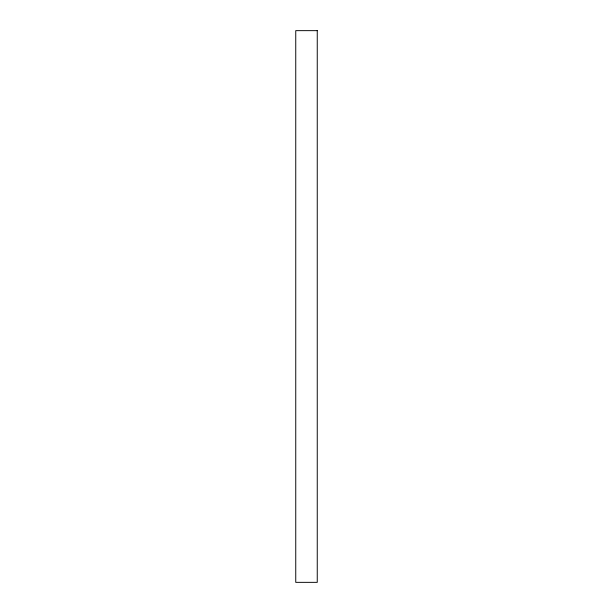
<?xml version="1.0" encoding="UTF-8"?>
<svg xmlns="http://www.w3.org/2000/svg" width="613" height="613" viewBox="0 0 613 613"><rect width="100%" height="100%" fill="white"/><g stroke="black" fill="none" stroke-linecap="round" stroke-linejoin="round"><path stroke-width="0.92" d="M317.25 30.65L295.75 30.65L295.75 582.35L317.25 582.35L317.25 30.65"/></g></svg>
